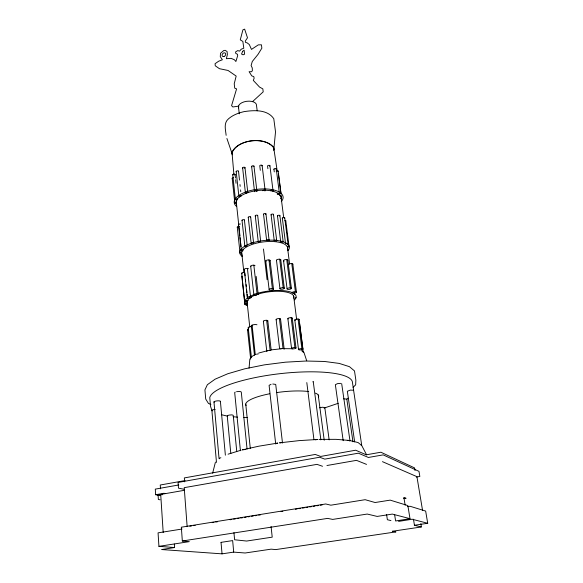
<?xml version="1.0" encoding="UTF-8"?>
<svg xmlns="http://www.w3.org/2000/svg" width="583" height="583" viewBox="0 0 583 583"><rect width="100%" height="100%" fill="white"/><g stroke="black" fill="none" stroke-linecap="round" stroke-linejoin="round"><path stroke-width="0.87" d="M249.072 368.092L249.823 359.274L251.018 357.204L254.035 355.083M212.642 473.192L215.448 462.071M247.425 301.797L246.879 301.885A2.15 0.707 -6.2 0 1 244.751 301.593L245.217 300.85A2.15 0.707 -6.2 0 1 247.265 300.442L247.79 300.449A2.15 0.707 -6.2 0 1 248.249 300.515M256.637 295.136A2.186 0.736 -6.4 0 1 254.982 295.246L254.523 295.18A2.186 0.736 -6.4 0 1 253.838 294.728L253.889 294.532A2.186 0.736 -6.4 0 1 255.944 293.759L257.045 293.737A2.186 0.736 -6.4 0 1 258.094 294.072L258.189 294.255A2.186 0.736 -6.4 0 1 257.926 294.648M232.056 152.782C237.347 139.301 264.31 136.466 273.391 147.193L273.784 149.78L275.519 131.867L273.784 118.735C267.466 109.327 253.969 110.107 244.051 111.637C238.469 112.942 232.952 114.975 228.558 118.764C223.413 122.962 225.599 129.747 226.138 135.343M233.921 174.623L231.983 152.192C238.177 139.381 265.214 136.014 273.726 147.732L277.18 170.877M244.692 301.491L245.261 303.969M244.947 301.003L245.822 299.341L247.498 297.993M243.898 272.64L241.668 252.118L242.973 249.728A23.167 8.745 -6.7 0 1 270.097 241.471A23.167 8.745 -6.7 0 1 287.455 249.415M249.786 327.209L246.988 301.2C249.662 296.208 255.886 294.962 260.834 293.322A23.611 7.761 -6.7 0 1 284.475 291.748A23.611 7.761 -6.7 0 1 293.613 298.095M353.087 387.338L355.659 384.824L355.856 380.08L354.5 370.934L349.45 366.678L339.248 363.42L324.44 361.46L306.024 361.023L285.437 362.181L264.376 364.863L244.62 368.842L227.771 373.754L215.083 379.19L207.366 384.707L204.924 389.889L205.719 399.049L208.43 403.4L210.9 404.536M312.947 381.887L313.217 381.435L320.847 439.677M252.789 101.398L263.21 91.837L262.838 88.886L259.537 87.064L253.306 80.418L254.13 78.275L253.816 76.635L251.783 75.899L249.094 71.673L251.521 71.753L252.359 70.74L252.264 67.963L251.113 65.515L252.279 61.499L257.985 54.43L261.862 48.178L261.432 44.811L258.298 44.869L251.484 49.409L249.298 44.548L247.199 42.894L245.465 42.34L245.312 41.021L247.491 37.793L244.641 29.15L242.907 29.85L240.262 39.87L242.849 41.415L243.796 48.2L241.224 49.212L239.577 51.129L237.711 50.604L235.576 51.938L235.743 53.374L237.514 54.321L237.675 55.684L235.889 61.514L234.402 59.758L231.116 58.358L226.379 58.694L227.392 54.459L227.064 51.537L225.191 50.335L223.821 50.495L220.512 53.272L220.279 56.668L222.371 59.758L218.654 61.222L215.054 63.722L215.273 65.792L219.441 68.692L228.07 70.47L236.166 76.074L234.228 83.792L234.709 88.128L236.589 88.893L231.568 105.669L232.865 106.966L238.892 106.121M346.761 399.26L348.168 398.145M235.262 392.089L234.687 392.541L240.4 450.579M248.963 296.893L253.882 294.583M338.227 403.305L324.126 408.078M256.498 293.723L258.961 292.914A25.958 8.526 -6.7 0 1 287.711 291.26A25.958 8.526 -6.7 0 1 294.488 299.939M319.564 407.801L322.341 407.24L324.797 407.524L329.147 439.888M228.07 454.186L240.998 450.214A3.411 0.619 -6.2 0 0 240.436 450.739M258.699 353.05L267.735 350.631M271.08 384.27L269.091 385.363L275.701 443.998A3.454 0.641 -6.6 0 1 275.919 443.641M280.795 348.853L281.334 348.729A2.252 0.627 -6.8 0 1 283.039 348.605L283.863 348.743A2.252 0.627 -6.8 0 1 284.081 348.867M236.567 391.689L239.883 391.419L241.282 392.009L247.061 449.078M185.117 480.581L160.252 485.012L160.507 488.838M178.821 484.954L155.289 489.122L155.646 494.727L160.777 495.645M155.646 494.727L163.903 493.284L165.579 493.59M157.344 495.033L184.199 490.339M326.932 465.511L356.497 460.351L366.539 464.396M416.335 477.032L419.84 476.449L418.98 471.355L383.177 454.878L368.383 457.466L358.385 453.18L324.782 459.127L319.659 457.232L178.077 482.433L178.493 488.168L184.498 489.363M407.437 506.678L410.024 506.248L425.656 511.072L427.711 523.286L414.302 525.276L421.407 526.966L420.846 523.585M189.825 526.216L191.618 525.932M193.403 525.64L195.196 525.356M212.183 522.623L213.976 522.332M215.761 522.047L217.554 521.756M230.074 519.745L231.859 519.46M233.652 519.169L235.437 518.885M237.223 518.593L239.015 518.309M240.801 518.017L242.594 517.733M244.379 517.449L246.172 517.157M247.957 516.873L249.743 516.582M251.535 516.298L253.321 516.006M255.114 515.722L256.899 515.43M258.692 515.146L260.477 514.855M281.042 511.553L282.835 511.262M295.355 509.25L297.141 508.966M298.933 508.675L300.719 508.391M302.511 508.099L304.297 507.815M306.082 507.523L307.875 507.239M309.66 506.948L311.453 506.663M313.239 506.372L315.031 506.088M316.817 505.796L318.609 505.512M320.395 505.228L322.18 504.936M182.042 529.029L158.066 532.862L158.926 546.344L174.572 547.546L174.324 544.063M158.926 546.344L189.278 541.636L182.333 540.995L181.335 527.2L325.722 503.967L330.845 505.191L365.147 499.697L375.095 502.524L390.195 500.127L407.874 505.585L409.987 518.673L395.609 520.976L394.655 514.862M398.561 521.399L412.137 519.227L427.711 523.279M182.333 540.995L327.595 518.389L332.718 519.402L367.232 514.053L377.165 516.421L392.359 514.082L409.987 518.673M174.572 547.546L161.593 549.543L222.036 553.85M221.044 542.365L232.653 540.587L233.71 552.116L245.144 552.997L271.117 549.157L275.766 549.587L395.879 531.9L392.519 531.23L421.145 527.003M233.71 552.116L222.05 553.85L221.03 542.365M271.576 349.844L281.021 348.802M343.555 398.852L346.812 399.071L352.955 441.79M249.582 298.256L249.021 298.292A2.172 0.721 -6.3 0 1 247.673 298.102L247.432 297.957A2.172 0.721 -6.3 0 1 248.861 296.907L251.331 296.973A2.172 0.721 -6.3 0 1 251.564 297.126M283.564 348.663L292.542 348.736M272.8 384.015L275.723 384.408L282.5 443.065M270.927 350.478A2.252 0.627 -6.6 0 0 270.097 350.339L267.4 350.74A2.252 0.627 -6.6 0 0 266.774 351.257L263.37 321.262M243.832 417.537L247.338 417.574M403.502 498.21L406.081 498.283L403.91 497.554L405.134 505.17M340.72 383.366L337.506 383.629L335.356 384.693L343.19 440.697M233.069 416.728L237.587 417.166M160.055 499.784L158.365 499.5L158.073 494.982M162.409 494.748L160.704 494.442L163.196 532.498M392.519 531.23L395.748 531.915M221.438 414.71L227.538 416.138M390.938 520.568L387.374 519.73L386.573 514.461M353.458 390.202L350.266 390.114L347.337 391.266L354.653 441.921M322.53 466.276L316.977 464.36L184.221 487.672L187.143 526.646M382.448 461.656L416.918 476.661L422.558 510.424M302.708 351.44L303.94 352.387L306.702 360.775M246.39 304.909L247.367 305.718M306.804 382.572L313.946 439.713M341.667 383.585L349.96 440.675M366.62 454.864L361.722 445.492L352.343 381.69A71.877 17.009 -6.7 0 0 280.758 373.594A71.877 17.009 -6.7 0 0 209.771 397.635L210.543 406.402L211.877 410.374L216.482 462.436M226.904 138.477L232.384 154.495M415.023 470.539L414.586 467.916L380.903 452.226L366.241 454.806L355.666 450.207L320.672 456.445L315.286 454.441L184.337 477.914L184.636 481.835M413.471 519.205L414.462 525.29M318.223 394.946L324.221 440.26M292.826 264.135L296.441 292.178A2.157 0.714 -7.2 0 1 293.213 293.162A2.157 0.714 -7.2 0 1 293.249 291.908A2.157 0.714 -7.2 0 1 296.441 292.178M299.137 319.499L302.934 349.028A2.215 0.612 -7.1 0 1 299.604 349.931A2.215 0.612 -7.1 0 1 299.662 348.86A2.215 0.612 -7.1 0 1 302.934 349.028M299.626 324.17L303.284 352.613M291.777 263.582L295.384 291.668M285.772 220.789L289.073 246.522A1.21 0.459 -7.3 0 1 288.279 247.075M298.066 319.032L301.856 348.619M301.877 349.538L302.111 351.316M294.379 292.681L294.604 294.481M284.708 217.802L288.017 243.665M278.164 171.096L281.093 194.008M278.455 174.244L280.919 193.527M281.028 196.697L283.673 217.408M287.455 247.126L289.598 264.026M293.65 296.055L296.616 319.295M276.276 168.895L279.425 193.731M287.805 260.127L291.398 288.396A2.179 0.736 -7.1 0 1 288.148 289.394A2.179 0.736 -7.1 0 1 288.162 288.111A2.179 0.736 -7.1 0 1 291.398 288.396M282.332 218.137L285.495 243.111M294.787 319.98L298.532 349.523M286.741 259.559L290.319 287.878M279.876 215.586L283.156 241.602M273.944 169.23L274.28 171.898M257.19 110.77L256.513 105.414A9.088 4.744 -6.7 0 0 246.594 101.311A9.088 4.744 -6.7 0 0 238.695 107.855M292.251 318.158L296.004 347.971A2.237 0.619 -7 0 1 292.651 348.882A2.237 0.619 -7 0 1 292.681 347.796A2.237 0.619 -7 0 1 296.004 347.971M291.165 317.684L294.903 347.548M283.535 260.594L287.076 288.876M277.486 215.929L280.729 241.945M269.914 165.703L273.012 190.648M280.766 259.785L284.293 288.228A2.186 0.743 -7 0 1 281.035 289.226A2.186 0.743 -7 0 1 281.021 287.936A2.186 0.743 -7 0 1 284.293 288.228M287.864 318.639L291.558 348.459M279.68 259.209L283.2 287.703M267.896 168.72L267.568 166.046A1.188 0.547 -7.2 0 1 269.084 165.317A1.188 0.547 -7.2 0 1 269.652 166.133M273.485 214.398L276.706 240.524M271.08 214.733L274.272 240.866M276.466 260.251L279.942 288.702M262.124 165.492L265.148 190.532M246.988 301.2L247.491 303.459A2.135 0.7 -6.2 0 0 245.436 303.867L245.122 304.042A2.135 0.7 -6.2 0 0 246.019 304.902L246.536 304.916A2.135 0.7 -6.2 0 0 247.629 304.792M280.54 319.032L284.161 349.02M279.425 318.558L283.039 348.605M265.943 213.866L269.084 240.072M260.31 170.309L259.77 165.834A1.188 0.547 -6.9 0 1 261.286 165.106A1.188 0.547 -6.9 0 1 261.869 165.922M270.082 260.521L273.485 289.059M238.44 106.638L239.292 113.794M276.123 319.528L279.585 348.641M263.531 214.209L266.642 240.415M268.974 259.952L272.37 288.534M265.768 260.995L269.12 289.54M253.977 166.162L256.914 191.239M263.487 249.014L267.072 279.665M257.679 215.477L260.616 240.779M251.623 166.505L254.531 191.581M267.786 320.774L271.146 349.88M255.267 215.819L258.284 242.025M266.642 320.3L270.097 350.339M231.983 152.192L232.289 154.808M250.654 216.985L253.612 243.155M244.977 167.598L247.804 192.623M256.185 276.444L258.189 294.255M253.845 265.199L257.045 293.737M248.249 217.321L251.178 243.497M242.63 167.94L245.428 192.966M250.683 266.234L253.838 294.728M244.408 219.98L247.177 245.159M238.52 171.22L239.496 180.118M239.985 184.571L240.181 186.349M240.575 189.912L240.764 191.69M247.411 268.413L250.508 296.798M242.018 220.323L244.86 246.398M236.181 171.555L238.797 195.589M252.082 325.154L255.267 354.544M235.087 174.448L235.466 177.99M235.663 179.761L236.042 183.302M251.309 325.919L254.48 355.251A3.134 0.86 -6.4 0 1 255.886 354.333M244.845 273.179L245.13 275.817M245.509 279.337L245.698 281.101M246.084 284.613L246.274 286.377M246.653 289.897L246.937 292.535M247.126 294.291L247.505 297.811M244.284 269.433L247.338 297.775M236.239 201.529L238.76 225.016M238.957 226.823L239.926 235.86M240.116 237.667L240.509 241.282M240.699 243.089L241.092 246.696M271.066 526.405L272.217 537.154L246.645 541.046L234.606 539.771L233.943 532.622M238.513 224.659L241.289 250.573M232.763 174.783L235.423 199.59M248.234 327.733L251.441 357.78M232.202 178.427L234.643 201.31M237.266 227.159L240.014 252.854M241.661 273.303L244.656 301.418M241.909 276.524L244.882 304.421M247.549 329.84L250.661 359.055M245.749 404.07L250.282 448.371M236.734 451.286L233.244 415.329L231.947 414.863L228.937 415.111L227.246 415.832L230.817 453.625M220.403 401.374L225.373 455.185M213.968 401.891L219.04 458.464A3.316 0.583 -6 0 0 219.376 458.734M273.726 147.732L273.799 150.37M212.664 410.811A3.126 0.7 -5.8 0 1 212.183 410.075A3.126 0.7 -5.8 0 1 215.178 409.39M214.304 402.248A3.243 0.758 -5.8 0 1 216.971 400.893A3.243 0.758 -5.8 0 1 220.243 401.578M219.587 458.121A3.316 0.583 -6 0 1 220.877 457.786M245.727 449.559A3.411 0.619 -6.2 0 0 242.346 449.865L258.888 446.177L277.763 443.087A3.454 0.641 -6.6 0 0 276.357 443.452M281.181 442.781A3.454 0.641 -6.6 0 0 279.527 442.84L299.196 440.617L318.005 439.444A3.432 0.634 -7 0 0 315.461 439.859M320.818 439.844A3.432 0.634 -7 0 0 319.622 439.385L336.034 439.342L348.823 440.398A3.36 0.605 -7.3 0 0 347.271 440.457M349.625 441.025A3.36 0.605 -7.3 0 0 349.785 440.537L358.1 442.563L361.569 445.368A3.243 0.561 -7.4 0 0 361.205 445.281M256.622 354.158A3.134 0.86 -6.4 0 1 258.24 353.961M241.945 254.385A23.167 8.745 -6.7 0 1 241.668 252.118M242.076 256.243A24.967 9.437 -6.7 0 1 263.181 240.611A24.967 9.437 -6.7 0 1 288.046 250.654M236.538 204.05A22.664 9.7 -6.7 0 1 255.07 190.881M255.915 190.75A22.664 9.7 -6.7 0 1 281.225 198.373M236.552 206.418A24.61 10.545 -6.7 0 1 257.948 189.227A24.61 10.545 -6.7 0 1 281.327 201.58M246.106 405.498A36.714 8.351 -6.7 0 1 269.747 393.758M276.699 392.578A36.714 8.351 -6.7 0 1 308.735 391.557M315.469 393.124A36.714 8.351 -6.7 0 1 318.486 397.11M251.462 326.145A3.097 0.94 -6.3 0 1 253.044 324.833A3.097 0.94 -6.3 0 1 256.965 324.775M251.455 357.583A2.653 0.721 -6.3 0 1 251.645 357.386M295.413 320.388A2.186 0.67 -7.2 0 1 295.311 319.491A2.186 0.67 -7.2 0 1 298.226 319.047A2.186 0.67 -7.2 0 1 298.831 319.87M248.081 330.153A2.543 0.765 -6.3 0 1 248.453 329.031M248.73 328.069A2.616 0.794 -6.3 0 1 248.781 327.092A2.616 0.794 -6.3 0 1 251.863 326.553M288.155 318.952A2.208 0.678 -7 0 1 288.651 318.026A2.208 0.678 -7 0 1 291.478 317.713A2.208 0.678 -7 0 1 291.952 318.529M251.608 297.498A2.172 0.721 -6.3 0 1 251.404 297.694M250.646 298.044A2.172 0.721 -6.3 0 1 250.136 298.168M242.236 276.867A2.106 0.743 -6.2 0 1 242.142 276.123M277.697 216.147A1.21 0.496 -7.2 0 1 277.902 215.455A1.21 0.496 -7.2 0 1 279.527 215.316A1.21 0.496 -7.2 0 1 279.6 215.98M280.838 241.69A1.224 0.466 -7.2 0 1 282.259 241.282A1.224 0.466 -7.2 0 1 283.156 241.683A1.224 0.466 -7.2 0 1 282.048 242.229M281.429 242.258A1.224 0.466 -7.2 0 1 281.159 242.222M282.536 218.355A1.202 0.488 -7.3 0 1 282.835 217.634A1.202 0.488 -7.3 0 1 284.497 217.583A1.202 0.488 -7.3 0 1 284.198 218.297M285.896 243.628A1.217 0.466 -7.3 0 1 287.805 243.461A1.217 0.466 -7.3 0 1 287.222 244.226M271.299 214.959A1.217 0.503 -7 0 1 271.496 214.26A1.217 0.503 -7 0 1 273.128 214.121A1.217 0.503 -7 0 1 273.216 214.792M274.549 240.488A1.232 0.474 -7 0 1 276.48 240.313A1.232 0.474 -7 0 1 275.912 241.1M263.756 214.435A1.217 0.503 -6.8 0 1 264.026 213.699A1.217 0.503 -6.8 0 1 265.717 213.64A1.217 0.503 -6.8 0 1 265.447 214.376M266.723 240.531A1.232 0.481 -6.8 0 1 267.24 239.89A1.232 0.481 -6.8 0 1 268.792 239.832A1.232 0.481 -6.8 0 1 268.814 240.451M255.718 216.118A1.217 0.503 -6.6 0 1 255.412 215.513A1.217 0.503 -6.6 0 1 256.863 215.134A1.217 0.503 -6.6 0 1 257.671 215.615M258.735 242.302A1.232 0.474 -6.6 0 1 258.517 242.236M258.386 241.77A1.232 0.474 -6.6 0 1 260.273 241.406M248.708 217.619A1.217 0.503 -6.4 0 1 248.504 216.927A1.217 0.503 -6.4 0 1 250.202 216.687A1.217 0.503 -6.4 0 1 250.399 217.379M253.518 243.41A1.232 0.474 -6.4 0 1 253.357 243.534M251.637 243.774A1.232 0.474 -6.4 0 1 251.543 243.067A1.232 0.474 -6.4 0 1 253.379 242.951M242.251 220.542A1.21 0.496 -6.2 0 1 242.907 219.696A1.21 0.496 -6.2 0 1 244.408 220.112M246.529 246.624A1.224 0.466 -6.2 0 1 246.215 246.682M245.1 246.602A1.224 0.466 -6.2 0 1 245.217 245.968A1.224 0.466 -6.2 0 1 246.82 245.786M251.011 266.591A2.164 0.787 -6.4 0 1 252.206 265.301A2.164 0.787 -6.4 0 1 254.982 265.761M284.169 261.082A2.15 0.787 -7.2 0 1 283.921 260.098A2.15 0.787 -7.2 0 1 286.574 259.544A2.15 0.787 -7.2 0 1 287.732 260.339M288.6 264.595A2.128 0.765 -7.3 0 1 291.267 263.56A2.128 0.765 -7.3 0 1 292.535 264.551M295.931 297.49A2.128 0.7 -7.2 0 1 294.925 298.387M276.546 260.448A2.164 0.794 -7 0 1 278.601 259.224A2.164 0.794 -7 0 1 280.7 259.996M270.25 290.064A2.194 0.743 -6.7 0 1 269.878 288.884A2.194 0.743 -6.7 0 1 273.347 288.818A2.194 0.743 -6.7 0 1 271.343 290.043M266.081 261.359A2.172 0.794 -6.7 0 1 266.657 260.237A2.172 0.794 -6.7 0 1 269.55 260.062A2.172 0.794 -6.7 0 1 269.477 261.155M263.698 321.568A2.223 0.685 -6.6 0 1 264.121 320.65A2.223 0.685 -6.6 0 1 266.963 320.337A2.223 0.685 -6.6 0 1 267.517 321.146M276.437 319.834A2.223 0.685 -6.8 0 1 276.896 318.908A2.223 0.685 -6.8 0 1 279.738 318.595A2.223 0.685 -6.8 0 1 280.255 319.411M244.612 269.783A2.15 0.772 -6.2 0 1 245.523 268.574A2.15 0.772 -6.2 0 1 248.46 268.77M242.346 273.77A2.128 0.758 -6.2 0 1 242.04 272.793A2.128 0.758 -6.2 0 1 244.751 272.297M242.943 250.792A1.217 0.459 -6.1 0 1 242.637 250.85L242.324 250.879A1.217 0.459 -6.1 0 1 241.289 250.45A1.217 0.459 -6.1 0 1 242.652 249.925L242.958 249.932A1.217 0.459 -6.1 0 1 243.228 249.969M238.746 224.87A1.202 0.488 -6.1 0 1 238.855 224.215A1.202 0.488 -6.1 0 1 240.422 224.04M240.466 253.117A1.202 0.452 -6.1 0 1 240.473 252.395M237.5 227.37A1.188 0.481 -6.1 0 1 237.726 226.67A1.188 0.481 -6.1 0 1 239.38 226.612M242.353 255.915A1.195 0.445 -6.1 0 1 241.639 255.507M284.803 220.454A1.195 0.481 -7.3 0 1 285.75 220.731A1.195 0.481 -7.3 0 1 285.262 221.285M288.089 246.208A1.21 0.459 -7.3 0 1 289.073 246.514M287.193 246.383A1.21 0.459 -7.3 0 1 287.47 246.296M287.681 249.648A1.195 0.452 -7.3 0 1 287.813 250.275M276.116 171.016A1.173 0.532 -7.4 0 1 277.748 170.775A1.173 0.532 -7.4 0 1 277.902 171.519M279.468 195.589A1.181 0.51 -7.4 0 1 281.246 195.648A1.181 0.51 -7.4 0 1 280.248 196.435M232.843 174.915A1.173 0.539 -6 0 1 233.382 174.186A1.173 0.539 -6 0 1 234.913 174.244A1.173 0.539 -6 0 1 234.636 174.98M237.536 199.648A1.188 0.51 -6 0 1 235.794 199.867A1.188 0.51 -6 0 1 235.794 199.109A1.188 0.51 -6 0 1 237.536 199.022M236.443 203.329A1.181 0.503 -6 0 1 234.825 203.001A1.181 0.503 -6 0 1 236.443 202.396M232.282 178.551A1.166 0.525 -6 0 1 232.428 178.012A1.166 0.525 -6 0 1 233.499 177.72M236.414 171.803A1.181 0.539 -6.1 0 1 237.048 170.885A1.181 0.539 -6.1 0 1 238.52 171.366M239.919 196.843A1.195 0.517 -6.1 0 1 238.884 196.391A1.195 0.517 -6.1 0 1 240.028 195.793A1.195 0.517 -6.1 0 1 241.253 196.143M278.39 174.113A1.166 0.525 -7.4 0 1 278.353 174.521M280.627 198.431A1.173 0.503 -7.3 0 1 281.523 198.665A1.173 0.503 -7.3 0 1 281.319 199.182M242.856 168.181A1.188 0.547 -6.3 0 1 243.089 167.387A1.188 0.547 -6.3 0 1 244.743 167.35A1.188 0.547 -6.3 0 1 244.517 168.144M246.449 193.33A1.202 0.525 -6.4 0 1 245.436 192.827A1.202 0.525 -6.4 0 1 246.784 192.259A1.202 0.525 -6.4 0 1 247.804 192.762M272.91 190.925A1.202 0.525 -7.1 0 1 272.742 191.064M270.745 190.714A1.202 0.525 -7.1 0 1 272.174 190.277A1.202 0.525 -7.1 0 1 273.004 190.787M274.01 169.362A1.181 0.539 -7.4 0 1 274.52 168.655A1.181 0.539 -7.4 0 1 275.999 168.625A1.181 0.539 -7.4 0 1 276.007 169.318M277.173 193.789A1.195 0.517 -7.3 0 1 278.922 193.403A1.195 0.517 -7.3 0 1 279.089 194.175A1.195 0.517 -7.3 0 1 277.282 194.292M262.78 190.736A1.202 0.525 -6.9 0 1 264.449 190.167A1.202 0.525 -6.9 0 1 264.886 190.947M252.06 166.833A1.195 0.554 -6.6 0 1 251.805 166.119A1.195 0.554 -6.6 0 1 253.365 165.791A1.195 0.554 -6.6 0 1 253.889 166.454M254.603 191.705A1.202 0.525 -6.6 0 1 255.587 190.896A1.202 0.525 -6.6 0 1 256.906 191.377M299.356 323.871A2.172 0.656 -7.2 0 1 299.327 324.527M242.652 51.37L241.537 54.03L243.06 54.809L244.605 54.204L244.124 50.131L242.652 51.37M223.974 56.507A2.106 1.574 -49.2 0 0 225.446 53.293A2.106 1.574 -49.2 0 0 222.291 54.328A2.106 1.574 -49.2 0 0 223.974 56.507"/></g></svg>
